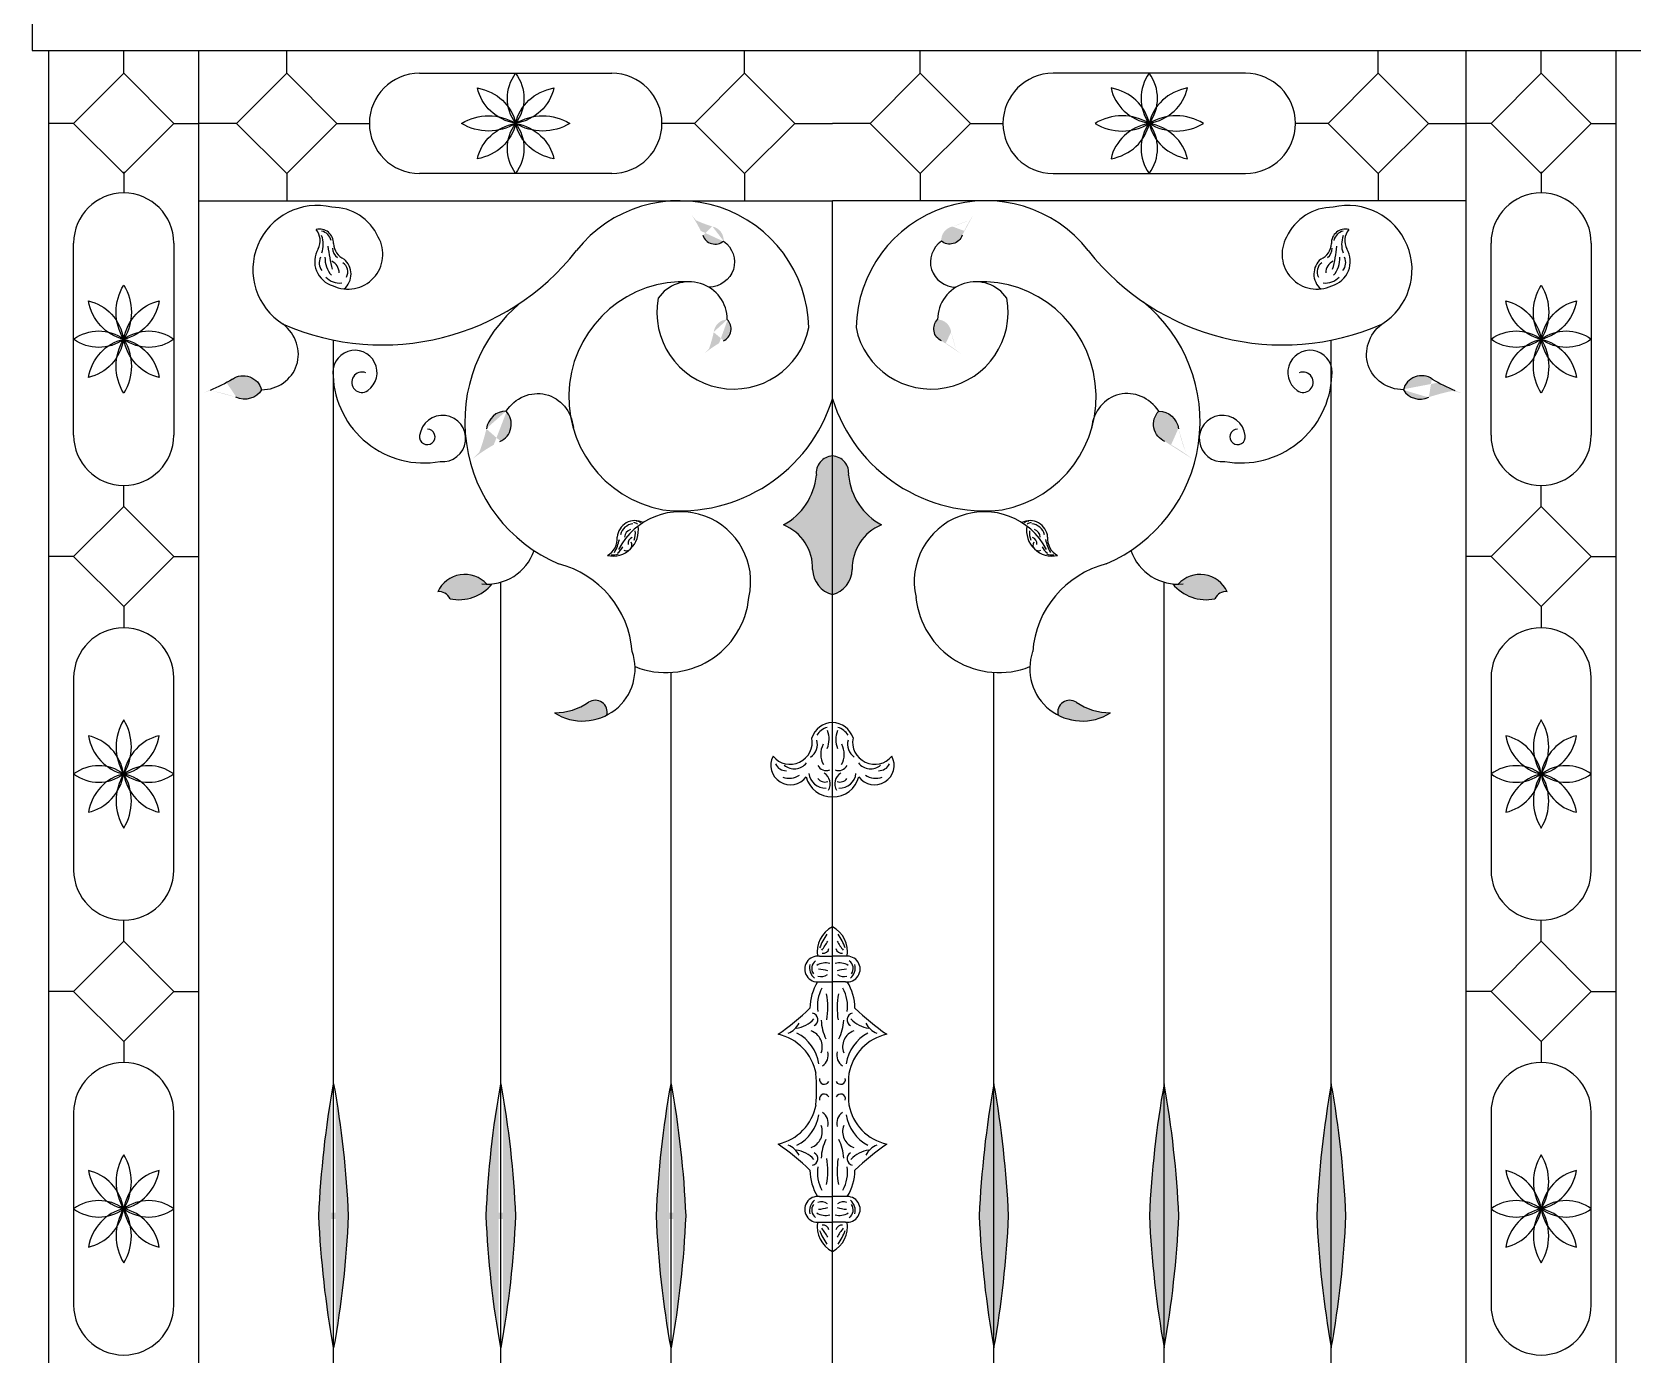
# Model space of a CAD drawing. Extents: x 12262 to 40734, y 30451 to 49613.
# Drawn here: x 15964 to 16718, y 32563 to 33186 of the extents above; entities that cross this region are included whole.
import ezdxf

# ---------------------------------------------------------------- set-up
doc = ezdxf.new("R2010")
doc.units = 0
doc.header["$LTSCALE"] = 0.85
doc.header["$MEASUREMENT"] = 0
doc.layers.get('0').update_dxf_attribs({"linetype": 'CONTINUOUS'})

# ---------------------------------------------------------------- blocks, each defined once
blk = doc.blocks.new('A$C3F570633')
h = blk.add_hatch(color=256)
edge = h.paths.add_edge_path()
edge.add_ellipse((329.19, 1308.91), major_axis=(57.45, -15.32), ratio=0.92634, start_angle=259.01285, end_angle=267.5557)
edge.add_ellipse((311.41, 1250.36), major_axis=(6.39, -1.7), ratio=0.92634, start_angle=7.8663, end_angle=93.7366, ccw=False)
edge.add_ellipse((313.83, 1253.56), major_axis=(5.72, -1.52), ratio=0.92634, start_angle=210.39183, end_angle=328.42661, ccw=False)
edge.add_ellipse((248.16, 1230.85), major_axis=(63.17, -16.84), ratio=0.92634, start_angle=36.56919, end_angle=44.20148)
h = blk.add_hatch(color=256)
edge = h.paths.add_edge_path()
edge.add_ellipse((409.38, 1308.91), major_axis=(-57.45, -15.32), ratio=0.92634, start_angle=92.4443, end_angle=100.98715, ccw=False)
edge.add_ellipse((427.16, 1250.36), major_axis=(-6.39, -1.7), ratio=0.92634, start_angle=266.2634, end_angle=352.1337)
edge.add_ellipse((424.74, 1253.56), major_axis=(-5.72, -1.52), ratio=0.92634, start_angle=31.57339, end_angle=149.60817)
edge.add_ellipse((490.41, 1230.85), major_axis=(-63.17, -16.84), ratio=0.92634, start_angle=315.79852, end_angle=323.43081, ccw=False)
h = blk.add_hatch(color=256)
edge = h.paths.add_edge_path()
edge.add_ellipse((259.57, 1218.5), major_axis=(10.29, 58.56), ratio=0.92634, start_angle=259.01285, end_angle=267.5557)
edge.add_ellipse((319.43, 1205.84), major_axis=(1.14, 6.52), ratio=0.92634, start_angle=7.8663, end_angle=93.7366, ccw=False)
edge.add_ellipse((316.04, 1207.98), major_axis=(1.02, 5.83), ratio=0.92634, start_angle=210.39183, end_angle=328.42661, ccw=False)
edge.add_ellipse((344.34, 1144.52), major_axis=(11.31, 64.39), ratio=0.92634, start_angle=36.56919, end_angle=44.20148)
h = blk.add_hatch(color=256)
edge = h.paths.add_edge_path()
edge.add_ellipse((479, 1218.5), major_axis=(-10.29, 58.56), ratio=0.92634, start_angle=92.4443, end_angle=100.98715, ccw=False)
edge.add_ellipse((419.14, 1205.84), major_axis=(-1.14, 6.52), ratio=0.92634, start_angle=266.2634, end_angle=352.1337)
edge.add_ellipse((422.53, 1207.98), major_axis=(-1.02, 5.83), ratio=0.92634, start_angle=31.57339, end_angle=149.60817)
edge.add_ellipse((394.23, 1144.52), major_axis=(-11.31, 64.39), ratio=0.92634, start_angle=315.79852, end_angle=323.43081, ccw=False)
h = blk.add_hatch(color=256)
edge = h.paths.add_edge_path()
edge.add_ellipse((63.62, 1101.13), major_axis=(79.37, -30.27), ratio=0.92634, start_angle=92.4443, end_angle=100.98715, ccw=False)
edge.add_ellipse((91.93, 1183.82), major_axis=(8.83, -3.37), ratio=0.92634, start_angle=266.2634, end_angle=352.1337)
edge.add_ellipse((92.07, 1178.1), major_axis=(7.9, -3.01), ratio=0.92634, start_angle=31.57339, end_angle=149.60817)
edge.add_ellipse((34.95, 1259.28), major_axis=(87.26, -33.28), ratio=0.92634, start_angle=315.79852, end_angle=323.43081, ccw=False)
h = blk.add_hatch(color=256)
edge = h.paths.add_edge_path()
edge.add_ellipse((674.95, 1101.13), major_axis=(-79.37, -30.27), ratio=0.92634, start_angle=259.01285, end_angle=267.5557)
edge.add_ellipse((646.64, 1183.82), major_axis=(-8.83, -3.37), ratio=0.92634, start_angle=7.8663, end_angle=93.7366, ccw=False)
edge.add_ellipse((646.5, 1178.1), major_axis=(-7.9, -3.01), ratio=0.92634, start_angle=210.39183, end_angle=328.42661, ccw=False)
edge.add_ellipse((703.62, 1259.28), major_axis=(-87.26, -33.28), ratio=0.92634, start_angle=36.56919, end_angle=44.20148)
h = blk.add_hatch(color=256)
edge = h.paths.add_edge_path()
edge.add_ellipse((129.77, 1179.56), major_axis=(16.33, 83.36), ratio=0.92634, start_angle=259.01285, end_angle=267.5557)
edge.add_ellipse((214.92, 1159.82), major_axis=(1.82, 9.28), ratio=0.92634, start_angle=7.8663, end_angle=93.7366, ccw=False)
edge.add_ellipse((210.13, 1162.96), major_axis=(1.62, 8.29), ratio=0.92634, start_angle=210.39183, end_angle=328.42661, ccw=False)
edge.add_ellipse((248.78, 1071.53), major_axis=(17.95, 91.65), ratio=0.92634, start_angle=36.56919, end_angle=44.20148)
h = blk.add_hatch(color=256)
edge = h.paths.add_edge_path()
edge.add_ellipse((608.8, 1179.56), major_axis=(-16.33, 83.36), ratio=0.92634, start_angle=92.4443, end_angle=100.98715, ccw=False)
edge.add_ellipse((523.65, 1159.82), major_axis=(-1.82, 9.28), ratio=0.92634, start_angle=266.2634, end_angle=352.1337)
edge.add_ellipse((528.44, 1162.96), major_axis=(-1.62, 8.29), ratio=0.92634, start_angle=31.57339, end_angle=149.60817)
edge.add_ellipse((489.79, 1071.53), major_axis=(-17.95, 91.65), ratio=0.92634, start_angle=315.79852, end_angle=323.43081, ccw=False)
for points in [[(359.94, 1094.59, 0.327271), (369.29, 1082.84), (369.29, 1148.21, 0.43218), (361.7, 1139.06, -0.250376), (346.18, 1115.66, -0.316248)], [(392.39, 1115.66, -0.250376), (376.87, 1139.06, 0.43218), (369.29, 1148.21), (369.29, 1082.84, 0.327271), (378.63, 1094.59, -0.316248)], [(208.98, 1087.91, -0.026856), (206.45, 1087.77, 0.533353), (183.29, 1084.19, -0.323701), (189.1, 1080.85, 0.280105)], [(549.47, 1080.85, -0.323701), (555.29, 1084.19, 0.533353), (532.12, 1087.77, -0.026856), (529.59, 1087.91, 0.280105)], [(263.01, 1026.04, 0.676962), (254.38, 1032.1, -0.149628), (238.33, 1027.1, 0.267714)], [(500.24, 1027.1, -0.149628), (484.19, 1032.1, 0.676962), (475.56, 1026.04, 0.267714)]]:
    blk.add_hatch(color=256).paths.add_polyline_path(points)
h = blk.add_hatch(color=256)
edge = h.paths.add_edge_path()
edge.add_ellipse((-259.1, 769.89), major_axis=(0, 432.54), ratio=0.92634, start_angle=272.6676, end_angle=280.9794, ccw=False)
edge.add_ellipse((-259.1, 810.15), major_axis=(0, 432.54), ratio=0.92634, start_angle=259.0206, end_angle=267.3324, ccw=False)
edge.add_ellipse((527.58, 810.15), major_axis=(0, 432.54), ratio=0.92634, start_angle=92.6676, end_angle=100.9794, ccw=False)
edge.add_ellipse((527.58, 769.89), major_axis=(0, 432.54), ratio=0.92634, start_angle=439.0206, end_angle=447.3324, ccw=False)
h = blk.add_hatch(color=256)
edge = h.paths.add_edge_path()
edge.add_ellipse((-180.31, 769.89), major_axis=(0, 432.54), ratio=0.92634, start_angle=272.6676, end_angle=280.9794, ccw=False)
edge.add_ellipse((-180.31, 810.15), major_axis=(0, 432.54), ratio=0.92634, start_angle=259.0206, end_angle=267.3324, ccw=False)
edge.add_ellipse((606.37, 810.15), major_axis=(0, 432.54), ratio=0.92634, start_angle=92.6676, end_angle=100.9794, ccw=False)
edge.add_ellipse((606.37, 769.89), major_axis=(0, 432.54), ratio=0.92634, start_angle=439.0206, end_angle=447.3324, ccw=False)
h = blk.add_hatch(color=256)
edge = h.paths.add_edge_path()
edge.add_ellipse((-100.12, 769.89), major_axis=(0, 432.54), ratio=0.92634, start_angle=272.6676, end_angle=280.9794, ccw=False)
edge.add_ellipse((-100.12, 810.15), major_axis=(0, 432.54), ratio=0.92634, start_angle=259.0206, end_angle=267.3324, ccw=False)
edge.add_ellipse((686.56, 810.15), major_axis=(0, 432.54), ratio=0.92634, start_angle=92.6676, end_angle=100.9794, ccw=False)
edge.add_ellipse((686.56, 769.89), major_axis=(0, 432.54), ratio=0.92634, start_angle=439.0206, end_angle=447.3324, ccw=False)
h = blk.add_hatch(color=256)
edge = h.paths.add_edge_path()
edge.add_ellipse((838.7, 769.89), major_axis=(0, 432.54), ratio=0.92634, start_angle=79.0206, end_angle=87.3324)
edge.add_ellipse((838.7, 810.15), major_axis=(0, 432.54), ratio=0.92634, start_angle=92.6676, end_angle=100.9794)
edge.add_ellipse((52.01, 810.15), major_axis=(0, 432.54), ratio=0.92634, start_angle=259.0206, end_angle=267.3324)
edge.add_ellipse((52.01, 769.89), major_axis=(0, 432.54), ratio=0.92634, start_angle=-87.3324, end_angle=-79.0206)
h = blk.add_hatch(color=256)
edge = h.paths.add_edge_path()
edge.add_ellipse((918.89, 769.89), major_axis=(0, 432.54), ratio=0.92634, start_angle=79.0206, end_angle=87.3324)
edge.add_ellipse((918.89, 810.15), major_axis=(0, 432.54), ratio=0.92634, start_angle=92.6676, end_angle=100.9794)
edge.add_ellipse((132.2, 810.15), major_axis=(0, 432.54), ratio=0.92634, start_angle=259.0206, end_angle=267.3324)
edge.add_ellipse((132.2, 769.89), major_axis=(0, 432.54), ratio=0.92634, start_angle=-87.3324, end_angle=-79.0206)
h = blk.add_hatch(color=256)
edge = h.paths.add_edge_path()
edge.add_ellipse((997.68, 769.89), major_axis=(0, 432.54), ratio=0.92634, start_angle=79.0206, end_angle=87.3324)
edge.add_ellipse((997.68, 810.15), major_axis=(0, 432.54), ratio=0.92634, start_angle=92.6676, end_angle=100.9794)
edge.add_ellipse((210.99, 810.15), major_axis=(0, 432.54), ratio=0.92634, start_angle=259.0206, end_angle=267.3324)
edge.add_ellipse((210.99, 769.89), major_axis=(0, 432.54), ratio=0.92634, start_angle=-87.3324, end_angle=-79.0206)
for p, q in [((-7.85, 1356.78), (-7.85, 1339.27)), ((-7.85, 1339.27), (754.34, 1339.27)), ((0, 0), (0, 1339.27)), ((35.38, 1328.56), (35.38, 1339.27)), ((70.76, 0), (70.76, 1339.27)), ((112.14, 1328.56), (112.14, 1339.27)), ((327.91, 1328.56), (327.91, 1339.27)), ((410.66, 1328.56), (410.66, 1339.27)), ((626.44, 1328.56), (626.44, 1339.27)), ((667.81, 0), (667.81, 1339.27)), ((703.19, 1328.56), (703.19, 1339.27)), ((738.57, 0), (738.57, 1339.27)), ((11.77, 1304.95), (35.38, 1328.56)), ((35.38, 1328.56), (58.99, 1304.95)), ((88.53, 1304.95), (112.14, 1328.56)), ((112.14, 1328.56), (135.74, 1304.95)), ((174.72, 1328.56), (220.02, 1328.56)), ((220.02, 1328.56), (265.33, 1328.56)), ((327.91, 1328.56), (304.31, 1304.95)), ((351.52, 1304.95), (327.91, 1328.56)), ((387.05, 1304.95), (410.66, 1328.56)), ((410.66, 1328.56), (434.26, 1304.95)), ((518.55, 1328.56), (473.24, 1328.56)), ((563.85, 1328.56), (518.55, 1328.56)), ((626.44, 1328.56), (602.83, 1304.95)), ((650.04, 1304.95), (626.44, 1328.56)), ((679.58, 1304.95), (703.19, 1328.56)), ((703.19, 1328.56), (726.8, 1304.95)), ((11.77, 1304.95), (0, 1304.95)), ((35.38, 1281.35), (11.77, 1304.95)), ((58.99, 1304.95), (35.38, 1281.35)), ((58.99, 1304.95), (70.76, 1304.95)), ((88.53, 1304.95), (70.76, 1304.95)), ((112.14, 1281.35), (88.53, 1304.95)), ((135.74, 1304.95), (112.14, 1281.35)), ((135.74, 1304.95), (151.11, 1304.95)), ((304.31, 1304.95), (288.94, 1304.95)), ((304.31, 1304.95), (327.91, 1281.35)), ((327.91, 1281.35), (351.52, 1304.95)), ((351.52, 1304.95), (369.29, 1304.95)), ((387.05, 1304.95), (369.29, 1304.95)), ((410.66, 1281.35), (387.05, 1304.95)), ((434.26, 1304.95), (410.66, 1281.35)), ((434.26, 1304.95), (449.63, 1304.95)), ((602.83, 1304.95), (587.46, 1304.95)), ((602.83, 1304.95), (626.44, 1281.35)), ((626.44, 1281.35), (650.04, 1304.95)), ((650.04, 1304.95), (667.81, 1304.95)), ((679.58, 1304.95), (667.81, 1304.95)), ((703.19, 1281.35), (679.58, 1304.95)), ((726.8, 1304.95), (703.19, 1281.35)), ((726.8, 1304.95), (738.57, 1304.95)), ((35.38, 1282.1), (35.38, 1272.14)), ((112.14, 1281.35), (112.14, 1268.51)), ((220.02, 1281.35), (174.72, 1281.35)), ((265.33, 1281.35), (220.02, 1281.35)), ((327.91, 1281.35), (327.91, 1268.51)), ((410.66, 1281.35), (410.66, 1268.51)), ((473.24, 1281.35), (518.55, 1281.35)), ((518.55, 1281.35), (563.85, 1281.35)), ((626.44, 1281.35), (626.44, 1268.51)), ((703.19, 1282.1), (703.19, 1272.14)), ((70.76, 1268.51), (369.29, 1268.51)), ((369.29, 310.74), (369.29, 1268.51)), ((667.81, 1268.51), (369.29, 1268.51)), ((11.77, 1203.23), (11.77, 1248.54)), ((58.99, 1248.54), (58.99, 1203.23)), ((679.58, 1203.23), (679.58, 1248.54)), ((726.8, 1248.54), (726.8, 1203.23)), ((11.77, 1157.92), (11.77, 1203.23)), ((58.99, 1203.23), (58.99, 1157.92)), ((134.24, 481.77), (134.24, 1202.81)), ((604.33, 481.77), (604.33, 1202.81)), ((679.58, 1157.92), (679.58, 1203.23)), ((726.8, 1203.23), (726.8, 1157.92)), ((35.38, 1124.36), (35.38, 1134.32)), ((703.19, 1124.36), (703.19, 1134.32)), ((35.38, 1124.36), (11.77, 1100.75)), ((58.99, 1100.75), (35.38, 1124.36)), ((703.19, 1124.36), (679.58, 1100.75)), ((726.8, 1100.75), (703.19, 1124.36)), ((11.77, 1100.75), (0, 1100.75)), ((11.77, 1100.75), (35.38, 1077.15)), ((35.38, 1077.15), (58.99, 1100.75)), ((58.99, 1100.75), (70.76, 1100.75)), ((679.58, 1100.75), (667.81, 1100.75)), ((679.58, 1100.75), (703.19, 1077.15)), ((703.19, 1077.15), (726.8, 1100.75)), ((726.8, 1100.75), (738.57, 1100.75)), ((213.03, 520.74), (213.03, 1088.71)), ((525.54, 520.74), (525.54, 1088.71)), ((35.38, 1077.15), (35.38, 1067.19)), ((703.19, 1077.15), (703.19, 1067.19)), ((11.77, 1043.58), (11.77, 998.28)), ((58.99, 998.28), (58.99, 1043.58)), ((293.22, 603.19), (293.22, 1046.12)), ((445.35, 603.19), (445.35, 1046.12)), ((679.58, 1043.58), (679.58, 998.28)), ((726.8, 998.28), (726.8, 1043.58)), ((11.77, 998.28), (11.77, 952.97)), ((58.99, 952.97), (58.99, 998.28)), ((679.58, 998.28), (679.58, 952.97)), ((726.8, 952.97), (726.8, 998.28)), ((35.38, 919.4), (35.38, 929.36)), ((703.19, 919.4), (703.19, 929.36)), ((11.77, 895.8), (35.38, 919.4)), ((35.38, 919.4), (58.99, 895.8)), ((679.58, 895.8), (703.19, 919.4)), ((703.19, 919.4), (726.8, 895.8)), ((363.15, 912.33), (369.29, 912.33)), ((375.42, 912.33), (369.29, 912.33)), ((363.15, 900.34), (369.29, 900.34)), ((375.42, 900.34), (369.29, 900.34)), ((11.77, 895.8), (0, 895.8)), ((35.38, 872.19), (11.77, 895.8)), ((58.99, 895.8), (35.38, 872.19)), ((58.99, 895.8), (70.76, 895.8)), ((679.58, 895.8), (667.81, 895.8)), ((703.19, 872.19), (679.58, 895.8)), ((726.8, 895.8), (703.19, 872.19)), ((726.8, 895.8), (738.57, 895.8)), ((35.38, 872.19), (35.38, 862.23)), ((703.19, 872.19), (703.19, 862.23)), ((11.77, 838.63), (11.77, 793.32)), ((58.99, 793.32), (58.99, 838.63)), ((679.58, 838.63), (679.58, 793.32)), ((726.8, 793.32), (726.8, 838.63)), ((11.77, 793.32), (11.77, 748.01)), ((58.99, 748.01), (58.99, 793.32)), ((363.15, 799.06), (369.29, 799.06)), ((375.42, 799.06), (369.29, 799.06)), ((679.58, 793.32), (679.58, 748.01)), ((726.8, 748.01), (726.8, 793.32)), ((363.15, 787.06), (369.29, 787.06)), ((375.42, 787.06), (369.29, 787.06))]:
    blk.add_line(p, q)
for centre, radius, start, end in [((174.72, 1304.95), 23.61, 90, 270), ((265.33, 1304.95), 23.61, 270, 90), ((473.24, 1304.95), 23.61, 90, 270), ((563.85, 1304.95), 23.61, 270, 90), ((35.38, 1248.54), 23.61, 0, 180), ((296.97, 1207.29), 61.22, 1.32494, 141.99507), ((441.6, 1207.29), 61.22, 38.00493, 178.67506), ((703.19, 1248.54), 23.61, 0, 180), ((126.46, 1236), 30.25, 76.69666, 238.10903), ((133.42, 1241.35), 24.09, 24.63273, 90), ((605.15, 1241.35), 24.09, 90, 155.36727), ((612.11, 1236), 30.25, 301.89097, 103.30334), ((127.65, 1248.51), 6.58, 358.06407, 104.07173), ((119.64, 1249.65), 8.27, 332.45407, 39.26388), ((127.27, 1248.33), 5.99, 13.80615, 77.10288), ((610.93, 1248.51), 6.58, 75.92827, 181.93593), ((611.3, 1248.33), 5.99, 102.89712, 166.19385), ((618.93, 1249.65), 8.27, 140.73612, 207.54593), ((157.2, 1316.97), 116.45, 246.34136, 321.8178), ((137.13, 1239.81), 11.8, 149.36692, 254.43665), ((117.55, 1247.87), 11.83, 340.15888, 20.78778), ((199.06, 1254.08), 67.83, 185.95332, 195.29826), ((139.49, 1246.28), 5.72, 181.13979, 233.39829), ((141.04, 1243.27), 16.42, 244.47413, 29.62954), ((142.52, 1248.61), 8.31, 182.21905, 246.08664), ((581.37, 1316.97), 116.45, 218.1822, 293.65864), ((597.53, 1243.27), 16.42, 150.37046, 295.52587), ((596.05, 1248.61), 8.31, 293.91336, 357.78095), ((599.08, 1246.28), 5.72, 306.60171, 358.86021), ((601.44, 1239.81), 11.8, 285.56335, 30.63308), ((539.51, 1254.08), 67.83, 344.70174, 354.04668), ((621.02, 1247.87), 11.83, 159.21222, 199.84112), ((133.53, 1239.31), 6.07, 155.63617, 218.00846), ((142.78, 1241.57), 12.61, 178.2617, 220.78379), ((130.55, 1234.3), 6.35, 1.7406, 63.68901), ((135.95, 1235.02), 5.01, 330.03223, 57.23947), ((133.29, 1233.96), 9.17, 310.16489, 50.26945), ((605.28, 1233.96), 9.17, 129.73055, 229.83511), ((602.62, 1235.02), 5.01, 122.76053, 209.96777), ((608.02, 1234.3), 6.35, 116.31099, 178.2594), ((595.79, 1241.57), 12.61, 319.21621, 1.7383), ((605.04, 1239.31), 6.07, 321.99154, 24.36383), ((136.92, 1238.12), 8.46, 221.44613, 277.69337), ((299.31, 1176.12), 54.23, 87.29007, 259.37348), ((301.87, 1212.43), 17.86, 0.03735, 145.38269), ((436.7, 1212.43), 17.86, 34.61731, 179.96265), ((439.26, 1176.12), 54.23, 280.62652, 92.70993), ((601.65, 1238.12), 8.46, 262.30663, 318.55387), ((322.72, 1215.88), 36.17, 169.32068, 348.57098), ((415.85, 1215.88), 36.17, 191.42902, 10.67932), ((268.99, 1164.34), 72.93, 129.44331, 246.79376), ((469.58, 1164.34), 72.93, 293.20624, 50.55669), ((144.27, 1187.53), 10.45, 305.35062, 190.36788), ((594.3, 1187.53), 10.45, 349.63212, 234.64938), ((176.8, 1187.73), 42.84, 182.27821, 280.21017), ((147.58, 1182.93), 4.79, 67.84901, 304.87583), ((561.78, 1187.73), 42.84, 259.78983, 357.72179), ((590.99, 1182.93), 4.79, 235.12417, 112.15099), ((297.57, 1197.48), 75.12, 263.68172, 342.67626), ((441, 1197.48), 75.12, 197.32374, 276.31828), ((185.59, 1156.4), 10.9, 263.67318, 172.64829), ((552.98, 1156.4), 10.9, 7.35171, 276.32682), ((35.38, 1157.92), 23.61, 180, 0), ((178.39, 1157.19), 3.66, 170.47216, 88.27556), ((560.18, 1157.19), 3.66, 91.72444, 9.52784), ((703.19, 1157.92), 23.61, 180, 0), ((369.79, 1140.07), 8.16, 93.57018, 187.06238), ((368.78, 1140.07), 8.16, 352.93762, 86.42982), ((332.03, 1141.88), 29.8, 298.34546, 354.5715), ((406.54, 1141.88), 29.8, 185.4285, 241.65454), ((276.28, 1109.28), 8.41, 63.02951, 175.59084), ((297.75, 1088.89), 33.01, 347.0588, 152.44411), ((274.2, 1111.21), 5.85, 55.6725, 75.67085), ((277.4, 1115.66), 1.73, 37.26402, 110.52965), ((440.82, 1088.89), 33.01, 27.55589, 192.9412), ((462.29, 1109.28), 8.41, 4.40916, 116.97049), ((461.17, 1115.66), 1.73, 69.47035, 142.73598), ((464.37, 1111.21), 5.85, 104.32915, 124.3275), ((265.77, 1113.06), 12.07, 258.02111, 9.62904), ((258.9, 1109.16), 9.03, 298.95284, 4.87363), ((246.63, 1113.77), 22.81, 330.93893, 347.56707), ((275.95, 1109.47), 6.74, 95.53917, 166.67726), ((274.97, 1109.96), 3.59, 103.84631, 180.5682), ((275.9, 1106.99), 2.9, 108.2979, 190.87274), ((268.65, 1111.74), 7.83, 335.61181, 8.27863), ((338.08, 1095.34), 21.88, 358.05353, 68.25135), ((400.5, 1095.34), 21.88, 111.74865, 181.94647), ((472.8, 1113.06), 12.07, 170.37096, 281.97889), ((469.92, 1111.74), 7.83, 171.72137, 204.38819), ((462.62, 1109.47), 6.74, 13.32274, 84.46083), ((462.67, 1106.99), 2.9, 349.12726, 71.7021), ((463.6, 1109.96), 3.59, 359.4318, 76.15369), ((491.94, 1113.77), 22.81, 192.43293, 209.06107), ((479.68, 1109.16), 9.03, 175.12637, 241.04716), ((206.45, 1111.34), 23.57, 264.11802, 340.72749), ((266.18, 1106.5), 5, 256.6512, 297.77059), ((264.92, 1107.46), 5.89, 301.26482, 339.75656), ((272.18, 1106.15), 2.65, 244.98527, 30.63478), ((466.39, 1106.15), 2.65, 149.36522, 295.01473), ((473.65, 1107.46), 5.89, 200.24344, 238.73518), ((472.39, 1106.5), 5, 242.22941, 283.3488), ((532.12, 1111.34), 23.57, 199.27251, 275.88198), ((228.8, 1052.47), 46.29, 4.41175, 75.67443), ((372.63, 1095.09), 12.7, 182.2371, 254.7241), ((365.94, 1095.09), 12.7, 285.2759, 357.7629), ((509.77, 1052.47), 46.29, 104.32557, 175.58825), ((196.07, 1078.21), 14.11, 42.63603, 154.92948), ((193.24, 1100.73), 20.31, 258.2323, 320.82367), ((545.33, 1100.73), 20.31, 219.17633, 281.7677), ((542.5, 1078.21), 14.11, 25.07052, 137.36397), ((183.88, 1078.51), 5.72, 24.26073, 96.00804), ((290.87, 1085.3), 39.24, 248.19532, 354.44129), ((447.7, 1085.3), 39.24, 185.55871, 291.80468), ((554.69, 1078.51), 5.72, 83.99196, 155.73927), ((35.38, 1043.58), 23.61, 0, 180), ((703.19, 1043.58), 23.61, 0, 180), ((251.59, 1047.96), 24.72, 237.57191, 19.04413), ((486.98, 1047.96), 24.72, 160.95587, 302.42809), ((238.18, 1055.82), 28.72, 270.29882, 304.33843), ((257.48, 1027.35), 5.68, 346.7071, 123.09312), ((481.09, 1027.35), 5.68, 56.90688, 193.2929), ((500.39, 1055.82), 28.72, 235.66157, 269.70118), ((369.46, 1012.12), 10.36, 90.98189, 162.30456), ((369.48, 1011.47), 9.18, 107.27249, 146.07453), ((356.62, 1014.65), 11.09, 337.23671, 21.44666), ((369.11, 1012.12), 10.36, 17.69544, 89.01811), ((381.95, 1014.65), 11.09, 158.55334, 202.76329), ((369.1, 1011.47), 9.18, 33.92547, 72.72751), ((349.37, 1013.26), 10.42, 219.29172, 11.08144), ((355.2, 1012.13), 7, 302.6739, 17.99652), ((373.64, 1007.57), 9.91, 151.63388, 209.51161), ((364.93, 1007.57), 9.91, 330.48839, 28.36612), ((383.37, 1012.13), 7, 162.00348, 237.3261), ((389.2, 1013.26), 10.42, 168.91856, 320.70828), ((349.43, 1002.35), 9.2, 152.01247, 324.36571), ((351.37, 1007.93), 7.23, 228.6759, 321.80136), ((387.2, 1007.93), 7.23, 218.19864, 311.3241), ((389.14, 1002.35), 9.2, 215.63429, 27.98753), ((347.37, 1005.19), 5.37, 204.24768, 271.96625), ((348.83, 1005.38), 9.14, 250.84845, 302.88326), ((368.89, 999.85), 12.32, 193.39498, 271.82224), ((365.79, 999.26), 7.61, 185.23844, 273.59245), ((366.37, 1004.49), 4.59, 208.38049, 290.74396), ((365.67, 998.44), 3.95, 215.04806, 290.26441), ((362.45, 993.61), 5.8, 328.85783, 60.51254), ((369.68, 999.85), 12.32, 268.17776, 346.60502), ((376.12, 993.61), 5.8, 119.48746, 211.14217), ((372.2, 1004.49), 4.59, 249.25604, 331.61951), ((372.9, 998.44), 3.95, 249.73559, 324.95194), ((372.78, 999.26), 7.61, 266.40755, 354.76156), ((389.74, 1005.38), 9.14, 237.11674, 289.15155), ((391.2, 1005.19), 5.37, 268.03375, 335.75232), ((35.38, 952.97), 23.61, 180, 0), ((703.19, 952.97), 23.61, 180, 0), ((375.24, 914.48), 13.11, 116.99707, 189.18202), ((394.45, 903.91), 33.61, 145.89796, 158.27866), ((363.34, 914.48), 13.11, 350.81798, 63.00293), ((344.12, 903.91), 33.61, 21.72134, 34.10204), ((334.99, 938.13), 37.15, 321.92695, 329.8866), ((364.98, 916.48), 2.69, 259.21662, 349.18542), ((373.59, 916.48), 2.69, 190.81458, 280.78338), ((403.58, 938.13), 37.15, 210.1134, 218.07305), ((362.3, 906.33), 6.06, 81.91518, 278.08482), ((364.93, 906.96), 6.41, 166.64057, 230.24911), ((363.91, 906.62), 4.41, 125.70232, 215.74177), ((365.93, 901.46), 7.76, 74.51126, 121.73764), ((361.63, 889.42), 16.92, 71.07935, 86.31359), ((372.64, 901.46), 7.76, 58.26236, 105.48874), ((376.94, 889.42), 16.92, 93.68641, 108.92065), ((376.27, 906.33), 6.06, 261.91518, 98.08482), ((374.66, 906.62), 4.41, 324.25823, 54.29768), ((373.64, 906.96), 6.41, 309.75089, 13.35943), ((381.79, 887.88), 23.1, 147.53682, 180), ((363.99, 907.39), 4.61, 250.75618, 308.6886), ((374.58, 907.39), 4.61, 231.3114, 289.24382), ((356.78, 887.88), 23.1, 0, 32.46318), ((379.64, 888.8), 17.47, 151.02965, 188.11693), ((331.37, 888.11), 35.72, 350.66249, 10.50706), ((407.2, 888.11), 35.72, 169.49294, 189.33751), ((358.93, 888.8), 17.47, 351.88307, 28.97035), ((280.47, 968.08), 112.03, 304.32889, 314.27975), ((350.21, 892.42), 14.13, 277.93287, 317.20302), ((359.23, 882.49), 3.18, 297.72333, 76.83361), ((379.34, 882.49), 3.18, 103.16639, 242.27667), ((388.36, 892.42), 14.13, 222.79698, 262.06713), ((458.1, 968.08), 112.03, 225.72025, 235.67111), ((338.76, 852.94), 23.15, 10.316, 77.80117), ((344.13, 885.8), 10.66, 293.56805, 332.04928), ((343.39, 858.73), 19.68, 8.71683, 62.29758), ((356.57, 869.69), 7.93, 339.1679, 70.58629), ((385.71, 883.09), 21.75, 182.38562, 206.47339), ((352.86, 883.09), 21.75, 333.52661, 357.61438), ((382, 869.69), 7.93, 109.41371, 200.8321), ((395.18, 858.73), 19.68, 117.70242, 171.28317), ((399.81, 852.94), 23.15, 102.19883, 169.684), ((394.44, 885.8), 10.66, 207.95072, 246.43195), ((35.38, 838.63), 23.61, 0, 180), ((361.13, 865.8), 6.16, 304.34347, 13.55907), ((377.44, 865.8), 6.16, 166.44093, 235.65653), ((703.19, 838.63), 23.61, 0, 180), ((260.63, 849.7), 101.17, 355.81343, 4.18657), ((365.44, 854.27), 2.28, 166.2815, 334.86071), ((373.13, 854.27), 2.28, 205.13929, 13.7185), ((477.94, 849.7), 101.17, 175.81343, 184.18657), ((365.44, 845.13), 2.28, 25.13929, 193.7185), ((373.13, 845.13), 2.28, 346.2815, 154.86071), ((338.76, 846.46), 23.15, 282.19883, 349.684), ((343.39, 840.66), 19.68, 297.70242, 351.28317), ((361.13, 833.6), 6.16, 346.44093, 55.65653), ((377.44, 833.6), 6.16, 124.34347, 193.55907), ((395.18, 840.66), 19.68, 188.71683, 242.29758), ((399.81, 846.46), 23.15, 190.316, 257.80117), ((356.57, 829.71), 7.93, 289.41371, 20.8321), ((382, 829.71), 7.93, 159.1679, 250.58629), ((280.47, 731.31), 112.03, 45.72025, 55.67111), ((344.13, 813.59), 10.66, 27.95072, 66.43195), ((385.71, 816.3), 21.75, 153.52661, 177.61438), ((352.86, 816.3), 21.75, 2.38562, 26.47339), ((458.1, 731.31), 112.03, 124.32889, 134.27975), ((394.44, 813.59), 10.66, 113.56805, 152.04928), ((350.21, 806.98), 14.13, 42.79698, 82.06713), ((359.23, 816.91), 3.18, 283.16639, 62.27667), ((331.37, 811.28), 35.72, 349.49294, 9.33751), ((407.2, 811.28), 35.72, 170.66249, 190.50706), ((379.34, 816.91), 3.18, 117.72333, 256.83361), ((388.36, 806.98), 14.13, 97.93287, 137.20302), ((381.79, 811.52), 23.1, 180, 212.46318), ((379.64, 810.59), 17.47, 171.88307, 208.97035), ((358.93, 810.59), 17.47, 331.02965, 8.11693), ((356.78, 811.52), 23.1, 327.53682, 0), ((362.3, 793.06), 6.06, 81.91518, 278.08482), ((364.93, 792.44), 6.41, 129.75089, 193.35943), ((363.91, 792.78), 4.41, 144.25823, 234.29768), ((363.99, 792.01), 4.61, 51.3114, 109.24382), ((361.63, 809.98), 16.92, 273.68641, 288.92065), ((376.94, 809.98), 16.92, 251.07935, 266.31359), ((374.58, 792.01), 4.61, 70.75618, 128.6886), ((376.27, 793.06), 6.06, 261.91518, 98.08482), ((374.66, 792.78), 4.41, 305.70232, 35.74177), ((373.64, 792.44), 6.41, 346.64057, 50.24911), ((365.93, 797.94), 7.76, 238.26236, 285.48874), ((375.24, 784.91), 13.11, 170.81798, 243.00293), ((364.98, 782.92), 2.69, 10.81458, 100.78338), ((363.34, 784.91), 13.11, 296.99707, 9.18202), ((372.64, 797.94), 7.76, 254.51126, 301.73764), ((373.59, 782.92), 2.69, 79.21662, 169.18542), ((394.45, 795.48), 33.61, 201.72134, 214.10204), ((334.99, 761.27), 37.15, 30.1134, 38.07305), ((403.58, 761.27), 37.15, 141.92695, 149.8866), ((344.12, 795.48), 33.61, 325.89796, 338.27866), ((35.38, 748.01), 23.61, 180, 0), ((703.19, 748.01), 23.61, 180, 0)]:
    blk.add_arc(centre, radius, start, end)
at = {"extrusion": (0, 0, -1)}
for centre, major_axis, start_param, end_param in [((239.04, 1316.76), (22.89, 0), 2.551117, 3.732069), ((201.01, 1316.76), (22.89, 0), -0.590476, 0.590476), ((224.46, 1325.75), (22.89, 0), 1.765718, 2.946671), ((197.57, 1300.85), (22.89, 0), -1.375874, -0.194922), ((242.48, 1300.85), (22.89, 0), 3.336515, 4.517467), ((215.59, 1325.75), (-22.89, 0), 3.336515, 4.517467), ((207.28, 1287.34), (-22.89, 0), 0.98032, 2.161272), ((207.28, 1322.56), (22.89, 0), 0.98032, 2.161272), ((224.46, 1284.15), (-22.89, 0), 0.194922, 1.375874), ((197.57, 1309.06), (22.89, 0), 0.194922, 1.375874), ((239.04, 1293.15), (-22.89, 0), -0.590476, 0.590476), ((232.77, 1287.34), (22.89, 0), 4.121913, 5.302865), ((242.48, 1309.06), (-22.89, 0), -1.375874, -0.194922), ((215.59, 1284.15), (-22.89, 0), 1.765718, 2.946671), ((232.77, 1322.56), (-22.89, 0), 4.121913, 5.302865), ((201.01, 1293.15), (22.89, 0), -0.590476, 0.590476), ((424.74, 1253.56), (5.72, 1.52), 0.530437, 2.590533), ((310.02, 1240), (-12.74, 3.4), 1.978765, 4.388506), ((52.99, 1215.97), (0, 22.89), 4.121913, 5.302865), ((17.77, 1215.97), (0, 22.89), 0.98032, 2.161272), ((720.8, 1215.97), (0, 22.89), 4.121913, 5.302865), ((685.58, 1215.97), (0, 22.89), 0.98032, 2.161272), ((14.58, 1198.8), (0, 22.89), 0.194922, 1.375874), ((39.49, 1225.68), (0, 22.89), 3.336515, 4.517467), ((56.18, 1198.8), (0, 22.89), -1.375874, -0.194922), ((31.28, 1225.68), (0, 22.89), 1.765718, 2.946671), ((707.3, 1225.68), (0, 22.89), 3.336515, 4.517467), ((682.39, 1198.8), (0, 22.89), 0.194922, 1.375874), ((699.08, 1225.68), (0, 22.89), 1.765718, 2.946671), ((723.99, 1198.8), (0, 22.89), -1.375874, -0.194922), ((23.58, 1184.22), (0, 22.89), -0.590476, 0.590476), ((47.18, 1184.22), (0, 22.89), -0.590476, 0.590476), ((422.53, 1207.98), (-1.02, 5.83), 3.67203, 5.732126), ((639.59, 1196.99), (17.6, 6.71), 1.978765, 4.388506), ((691.39, 1184.22), (0, 22.89), -0.590476, 0.590476), ((714.99, 1184.22), (0, 22.89), -0.590476, 0.590476), ((23.58, 1222.24), (0, 22.89), 2.551117, 3.732069), ((39.49, 1180.78), (0, 22.89), -1.375874, -0.194922), ((14.58, 1207.66), (0, 22.89), 1.765718, 2.946671), ((52.99, 1190.49), (0, 22.89), 4.121913, 5.302865), ((47.18, 1222.24), (0, 22.89), 2.551117, 3.732069), ((31.28, 1180.78), (0, 22.89), 0.194922, 1.375874), ((56.18, 1207.66), (0, 22.89), 3.336515, 4.517467), ((17.77, 1190.49), (0, 22.89), 0.98032, 2.161272), ((691.39, 1222.24), (0, 22.89), 2.551117, 3.732069), ((682.39, 1207.66), (0, 22.89), 1.765718, 2.946671), ((707.3, 1180.78), (0, 22.89), -1.375874, -0.194922), ((720.8, 1190.49), (0, 22.89), 4.121913, 5.302865), ((685.58, 1190.49), (0, 22.89), 0.98032, 2.161272), ((723.99, 1207.66), (0, 22.89), 3.336515, 4.517467), ((699.08, 1180.78), (0, 22.89), 0.194922, 1.375874), ((714.99, 1222.24), (0, 22.89), 2.551117, 3.732069), ((34.95, 1259.28), (-87.26, 33.28), 3.779845, 3.913054), ((92.07, 1178.1), (-7.9, 3.01), 0.530437, 2.590533), ((91.93, 1183.82), (-8.83, 3.37), 3.278886, 4.777605), ((229.82, 1158.82), (3.62, 18.48), -1.162827, 1.246914), ((528.44, 1162.96), (-1.62, 8.29), 3.67203, 5.732126), ((523.65, 1159.82), (-1.82, 9.28), 0.137293, 1.636012), ((527.58, 769.89), (0, 432.54), -1.524238, -1.37917), ((-259.1, 769.89), (0, 432.54), 1.37917, 1.524238), ((606.37, 769.89), (0, 432.54), -1.524238, -1.37917), ((-180.31, 769.89), (0, 432.54), 1.37917, 1.524238), ((686.56, 769.89), (0, 432.54), -1.524238, -1.37917), ((-100.12, 769.89), (0, 432.54), 1.37917, 1.524238), ((527.58, 810.15), (0, 432.54), 4.520762, 4.665831), ((-259.1, 810.15), (0, 432.54), 1.617355, 1.762423), ((606.37, 810.15), (0, 432.54), 4.520762, 4.665831), ((-180.31, 810.15), (0, 432.54), 1.617355, 1.762423), ((686.56, 810.15), (0, 432.54), 4.520762, 4.665831), ((-100.12, 810.15), (0, 432.54), 1.617355, 1.762423)]:
    blk.add_ellipse(centre, major_axis=major_axis, ratio=0.92634, start_param=start_param, end_param=end_param, dxfattribs=at)
for centre, major_axis, start_param, end_param in [((537.56, 1316.76), (-22.89, 0), -0.590476, 0.590476), ((499.54, 1316.76), (-22.89, 0), 2.551117, 3.732069), ((522.98, 1325.75), (22.89, 0), 3.336515, 4.517467), ((496.09, 1300.85), (-22.89, 0), 3.336515, 4.517467), ((541, 1300.85), (-22.89, 0), -1.375874, -0.194922), ((514.11, 1325.75), (-22.89, 0), 1.765718, 2.946671), ((505.8, 1287.34), (-22.89, 0), 4.121913, 5.302865), ((505.8, 1322.56), (22.89, 0), 4.121913, 5.302865), ((522.98, 1284.15), (22.89, 0), 1.765718, 2.946671), ((496.09, 1309.06), (22.89, 0), -1.375874, -0.194922), ((537.56, 1293.15), (-22.89, 0), -0.590476, 0.590476), ((531.29, 1287.34), (22.89, 0), 0.98032, 2.161272), ((499.54, 1293.15), (22.89, 0), -0.590476, 0.590476), ((541, 1309.06), (-22.89, 0), 0.194922, 1.375874), ((514.11, 1284.15), (22.89, 0), 0.194922, 1.375874), ((531.29, 1322.56), (-22.89, 0), 0.98032, 2.161272), ((313.83, 1253.56), (-5.72, 1.52), 0.530437, 2.590533), ((428.55, 1240), (12.74, 3.4), 1.978765, 4.388506), ((98.98, 1196.99), (-17.6, 6.71), 1.978765, 4.388506), ((316.04, 1207.98), (1.02, 5.83), 3.67203, 5.732126), ((646.5, 1178.1), (7.9, 3.01), 0.530437, 2.590533), ((703.62, 1259.28), (87.26, 33.28), 3.779845, 3.913054), ((508.75, 1158.82), (-3.62, 18.48), -1.162827, 1.246914), ((646.64, 1183.82), (8.83, 3.37), 3.278886, 4.777605), ((214.92, 1159.82), (1.82, 9.28), 0.137293, 1.636012), ((210.13, 1162.96), (1.62, 8.29), 3.67203, 5.732126), ((52.99, 1011.02), (0, 22.89), 0.98032, 2.161272), ((17.77, 1011.02), (0, 22.89), 4.121913, 5.302865), ((720.8, 1011.02), (0, 22.89), 0.98032, 2.161272), ((685.58, 1011.02), (0, 22.89), 4.121913, 5.302865), ((14.58, 993.84), (0, 22.89), -1.375874, -0.194922), ((39.49, 1020.73), (0, 22.89), 1.765718, 2.946671), ((56.18, 993.84), (0, 22.89), 0.194922, 1.375874), ((31.28, 1020.73), (0, 22.89), 3.336515, 4.517467), ((707.3, 1020.73), (0, 22.89), 1.765718, 2.946671), ((682.39, 993.84), (0, 22.89), -1.375874, -0.194922), ((699.08, 1020.73), (0, 22.89), 3.336515, 4.517467), ((723.99, 993.84), (0, 22.89), 0.194922, 1.375874), ((23.58, 979.26), (0, 22.89), -0.590476, 0.590476), ((47.18, 979.26), (0, 22.89), -0.590476, 0.590476), ((691.39, 979.26), (0, 22.89), -0.590476, 0.590476), ((714.99, 979.26), (0, 22.89), -0.590476, 0.590476), ((23.58, 1017.29), (0, 22.89), 2.551117, 3.732069), ((39.49, 975.82), (0, 22.89), 0.194922, 1.375874), ((14.58, 1002.71), (0, 22.89), 3.336515, 4.517467), ((52.99, 985.53), (0, 22.89), 0.98032, 2.161272), ((31.28, 975.82), (0, 22.89), -1.375874, -0.194922), ((56.18, 1002.71), (0, 22.89), 1.765718, 2.946671), ((17.77, 985.53), (0, 22.89), 4.121913, 5.302865), ((47.18, 1017.29), (0, 22.89), 2.551117, 3.732069), ((691.39, 1017.29), (0, 22.89), 2.551117, 3.732069), ((682.39, 1002.71), (0, 22.89), 3.336515, 4.517467), ((707.3, 975.82), (0, 22.89), 0.194922, 1.375874), ((720.8, 985.53), (0, 22.89), 0.98032, 2.161272), ((714.99, 1017.29), (0, 22.89), 2.551117, 3.732069), ((685.58, 985.53), (0, 22.89), 4.121913, 5.302865), ((723.99, 1002.71), (0, 22.89), 1.765718, 2.946671), ((699.08, 975.82), (0, 22.89), -1.375874, -0.194922), ((838.7, 769.89), (0, 432.54), 1.37917, 1.524238), ((52.01, 769.89), (0, 432.54), -1.524238, -1.37917), ((918.89, 769.89), (0, 432.54), 1.37917, 1.524238), ((132.2, 769.89), (0, 432.54), -1.524238, -1.37917), ((997.68, 769.89), (0, 432.54), 1.37917, 1.524238), ((210.99, 769.89), (0, 432.54), -1.524238, -1.37917), ((52.99, 806.06), (0, 22.89), 0.98032, 2.161272), ((17.77, 806.06), (0, 22.89), 4.121913, 5.302865), ((720.8, 806.06), (0, 22.89), 0.98032, 2.161272), ((685.58, 806.06), (0, 22.89), 4.121913, 5.302865), ((14.58, 788.89), (0, 22.89), -1.375874, -0.194922), ((39.49, 815.77), (0, 22.89), 1.765718, 2.946671), ((56.18, 788.89), (0, 22.89), 0.194922, 1.375874), ((31.28, 815.77), (0, 22.89), 3.336515, 4.517467), ((707.3, 815.77), (0, 22.89), 1.765718, 2.946671), ((682.39, 788.89), (0, 22.89), -1.375874, -0.194922), ((699.08, 815.77), (0, 22.89), 3.336515, 4.517467), ((723.99, 788.89), (0, 22.89), 0.194922, 1.375874), ((23.58, 774.31), (0, 22.89), -0.590476, 0.590476), ((23.58, 812.33), (0, 22.89), 2.551117, 3.732069), ((39.49, 770.87), (0, 22.89), 0.194922, 1.375874), ((14.58, 797.75), (0, 22.89), 3.336515, 4.517467), ((52.99, 780.58), (0, 22.89), 0.98032, 2.161272), ((47.18, 774.31), (0, 22.89), -0.590476, 0.590476), ((31.28, 770.87), (0, 22.89), -1.375874, -0.194922), ((56.18, 797.75), (0, 22.89), 1.765718, 2.946671), ((17.77, 780.58), (0, 22.89), 4.121913, 5.302865), ((47.18, 812.33), (0, 22.89), 2.551117, 3.732069), ((691.39, 774.31), (0, 22.89), -0.590476, 0.590476), ((691.39, 812.33), (0, 22.89), 2.551117, 3.732069), ((682.39, 797.75), (0, 22.89), 3.336515, 4.517467), ((707.3, 770.87), (0, 22.89), 0.194922, 1.375874), ((720.8, 780.58), (0, 22.89), 0.98032, 2.161272), ((714.99, 774.31), (0, 22.89), -0.590476, 0.590476), ((714.99, 812.33), (0, 22.89), 2.551117, 3.732069), ((685.58, 780.58), (0, 22.89), 4.121913, 5.302865), ((723.99, 797.75), (0, 22.89), 1.765718, 2.946671), ((699.08, 770.87), (0, 22.89), -1.375874, -0.194922), ((838.7, 810.15), (0, 432.54), 1.617355, 1.762423), ((52.01, 810.15), (0, 432.54), 4.520762, 4.665831), ((918.89, 810.15), (0, 432.54), 1.617355, 1.762423), ((132.2, 810.15), (0, 432.54), 4.520762, 4.665831), ((997.68, 810.15), (0, 432.54), 1.617355, 1.762423), ((210.99, 810.15), (0, 432.54), 4.520762, 4.665831)]:
    blk.add_ellipse(centre, major_axis=major_axis, ratio=0.92634, start_param=start_param, end_param=end_param)

msp = doc.modelspace()

# ---------------------------------------------------------------- block references
msp.add_blockref('A$C3F570633', (15971.49, 31838.23))

doc.saveas('drawing.dxf')
